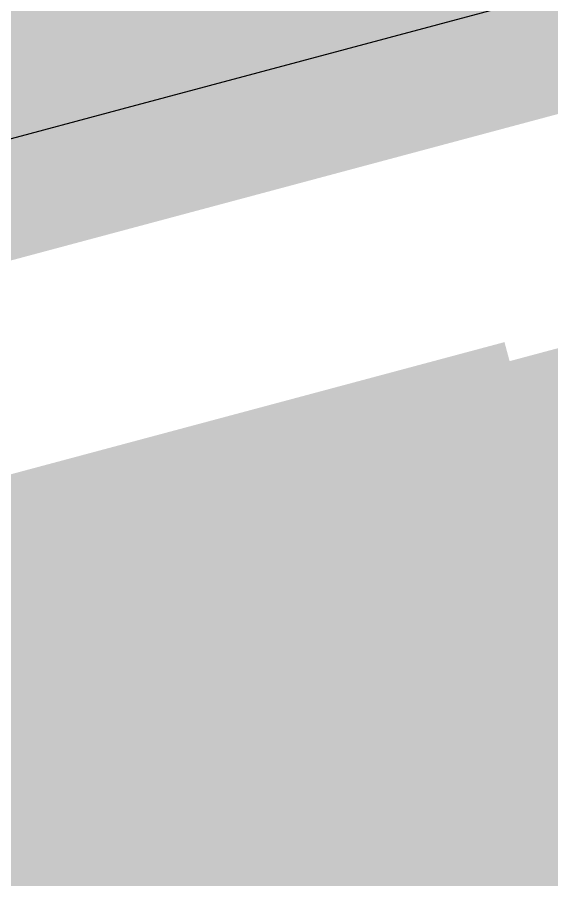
# Model space of a CAD drawing. Header units: inches. Extents: x -18 to 217, y -14 to 159.
# Drawn here: x 15.832 to 16.443, y 13.271 to 14.259 of the extents above; entities that cross this region are included whole.
import ezdxf

# ---------------------------------------------------------------- set-up
doc = ezdxf.new("R2010")
doc.units = ezdxf.units.IN
for name, color, linetype in [('Dimension', 6, 'Continuous'), ('Fabrication', 76, 'Continuous'), ('Top Layer', 1, 'Continuous'), ('Top Overlay', 2, 'Continuous'), ('Top Paste', 8, 'Continuous'), ('Top Solder', 216, 'Continuous')]:
    doc.layers.add(name, color=color, linetype=linetype)

# ---------------------------------------------------------------- blocks, each defined once
blk = doc.blocks.new('C___0402_22')
at = {"layer": 'Top Layer'}
for points in [[(-0.6985, -0.3175), (-0.6985, 0.3175), (-0.2413, 0.3175), (-0.2413, -0.3175)], [(0.2413, -0.3175), (0.2413, 0.3175), (0.6985, 0.3175), (0.6985, -0.3175)]]:
    blk.add_hatch(color=1, dxfattribs=at).paths.add_polyline_path(points)
at = {"layer": 'Top Paste'}
for points in [[(-0.6985, -0.3175), (-0.6985, 0.3175), (-0.2413, 0.3175), (-0.2413, -0.3175)], [(0.2413, -0.3175), (0.2413, 0.3175), (0.6985, 0.3175), (0.6985, -0.3175)]]:
    blk.add_hatch(color=8, dxfattribs=at).paths.add_polyline_path(points)
at = {"layer": 'Top Solder'}
for points in [[(-0.7585, -0.3775), (-0.7585, 0.3775), (-0.1813, 0.3775), (-0.1813, -0.3775)], [(0.1813, -0.3775), (0.1813, 0.3775), (0.7585, 0.3775), (0.7585, -0.3775)]]:
    blk.add_hatch(color=216, dxfattribs=at).paths.add_polyline_path(points)
at = {"layer": 'Top Overlay', "const_width": 0.127}
for points in [[(0.2794, 0.4064), (0.7874, 0.4064)], [(0.7874, -0.4064), (0.7874, 0.4064)]]:
    blk.add_lwpolyline(points, dxfattribs=at)
at = {"layer": 'Top Overlay', "const_width": 0.0635}
blk.add_lwpolyline([(0.24765, 0.4064, 1), (0.31115, 0.4064, 1)], format="xyb", close=True, dxfattribs=at)

msp = doc.modelspace()

# ---------------------------------------------------------------- linework, layer by layer
at = {"layer": 'Dimension', "const_width": 0.254}
msp.add_lwpolyline([(58.31, 19.467, 1), (13.31, 19.467, 1)], format="xyb", close=True, dxfattribs=at)
msp.add_lwpolyline([(11.03048, 12.8273), (59.32677, 25.76826)], dxfattribs=at)
at = {"layer": 'Fabrication', "const_width": 0.0127}
for points in [[(53.19355, 31.33267, -1.1671), (15.67509, 13.58703)], [(53.19355, 31.33267, -1.1671), (15.67509, 13.58703)], [(53.19355, 31.33267, -1.1671), (15.67509, 13.58703)], [(53.19355, 31.33267, -1.1671), (15.67509, 13.58703)], [(54.51115, 31.13829, -1.205705), (14.17745, 15.54998)], [(54.51115, 31.13829, -1.205705), (14.17745, 15.54998)], [(15.67509, 13.58703, -0.501281), (16.39422, 14.54998)], [(15.67509, 13.58703, -0.501281), (16.39422, 14.54998)], [(15.67509, 13.58703, -0.501281), (16.39422, 14.54998)], [(15.67509, 13.58703, -0.501281), (16.39422, 14.54998)]]:
    msp.add_lwpolyline(points, format="xyb", dxfattribs=at)
at = {"layer": 'Top Layer'}
for p, q in [((16.41204, 14.27701), (15.95112, 14.15351)), ((15.95111, 14.1535), (15.58954, 14.05662)), ((15.95112, 14.15351), (15.95111, 14.1535))]:
    msp.add_line(p, q, dxfattribs=at)
at = {"layer": 'Top Layer', "const_width": 2.032}
for points in [[(14.24462, 13.13485, -0.267603), (19.4524, 34.99795)], [(16.63081, 7.78621, -0.065353), (14.24462, 13.13485)]]:
    msp.add_lwpolyline(points, format="xyb", dxfattribs=at)
at = {"layer": 'Top Layer', "const_width": 0.508}
for points in [[(16.11869, 13.52813), (17.28571, 13.84083)], [(14.38001, 13.06224), (16.09585, 13.52201)], [(16.09585, 13.52201), (16.11869, 13.52813)]]:
    msp.add_lwpolyline(points, dxfattribs=at)
at = {"layer": 'Top Layer', "const_width": 0.254}
for points in [[(15.96885, 13.52201, 1), (16.22285, 13.52201, 1)], [(15.96885, 13.52201, 1), (16.22285, 13.52201, 1)], [(15.99169, 13.52813, 1), (16.24569, 13.52813, 1)], [(15.99169, 13.52813, 1), (16.24569, 13.52813, 1)]]:
    msp.add_lwpolyline(points, format="xyb", close=True, dxfattribs=at)

# ---------------------------------------------------------------- block references
at = {"rotation": 285}
msp.add_blockref('C___0402_22', (15.97735, 13.96427), dxfattribs=at)

doc.saveas('drawing.dxf')
